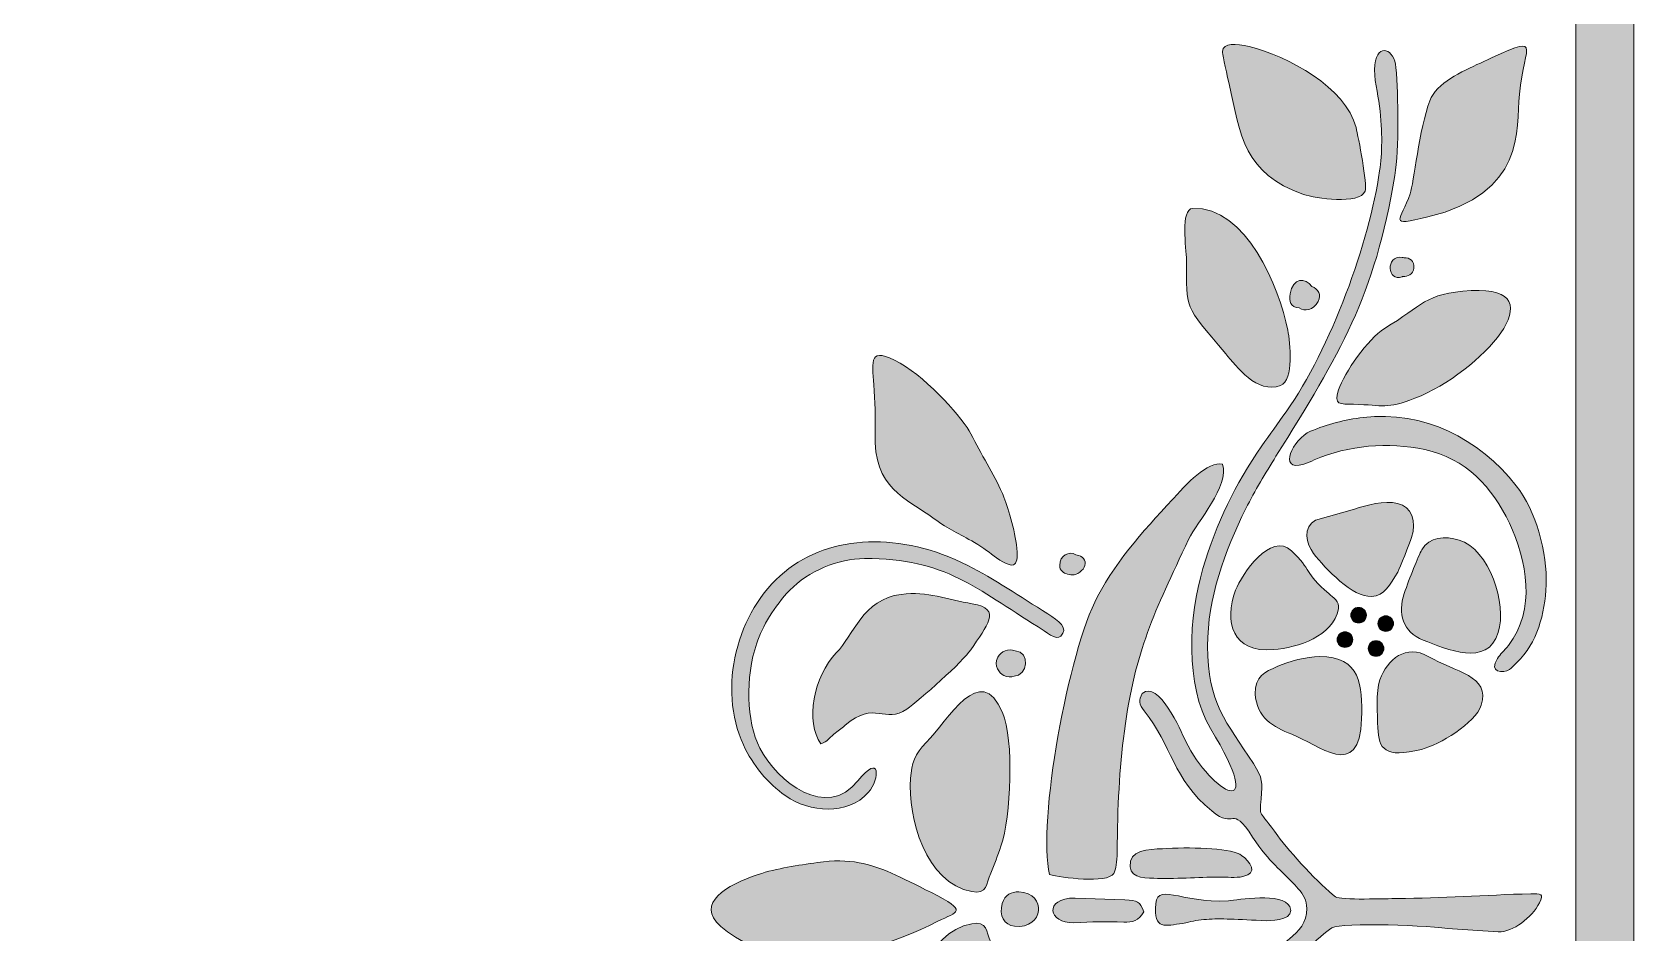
# Model space of a CAD drawing. Header units: inches. Extents: x -203 to 795, y -81 to 920.
# Drawn here: x 299 to 795.4, y 167.9 to 447.1 of the extents above; entities that cross this region are included whole.
import ezdxf

# ---------------------------------------------------------------- set-up
doc = ezdxf.new("R2010")
doc.units = ezdxf.units.IN
doc.header["$MEASUREMENT"] = 0
doc.layers.add('图层 1', color=7, linetype='Continuous')

# ---------------------------------------------------------------- blocks, each defined once
blk = doc.blocks.new('block 2')
at = {"layer": '图层 1', "true_color": 0xffffff}
h = blk.add_hatch(color=7, dxfattribs=at)
h.dxf.hatch_style = 2
edge = h.paths.add_edge_path()
edge.add_spline(control_points=[(786.4, 920.25), (786.4, 920.25), (-197.3, 920.25), (-197.3, 920.25), (-197.3, 920.25), (-197.3, 902.28), (-197.3, 902.28), (-197.3, 902.28), (-8.06, 902.28), (-8.06, 902.28), (-6.8, 901.25), (-5.44, 900.08), (-4.16, 898.94), (3.57, 892.07), (8.43, 882.86), (13.67, 874.02), (17.78, 867.1), (21.41, 860.17), (24.28, 852.67), (26.4, 847.15), (28.11, 841.32), (29.29, 834.96), (29.7, 832.77), (30.79, 827.58), (32.13, 823.69), (34.41, 817.07), (37.41, 819.41), (39.44, 823.07), (48.88, 840.07), (35.32, 874.03), (27.98, 891.66), (27.98, 891.66), (27.61, 892.57), (27.61, 892.57), (27, 894.11), (25.16, 898.85), (24.02, 902.28), (24.02, 902.28), (83.79, 902.28), (83.79, 902.28), (82.64, 898.85), (80.81, 894.11), (80.19, 892.57), (80.19, 892.57), (79.83, 891.66), (79.83, 891.66), (72.48, 874.03), (58.93, 840.07), (68.36, 823.07), (70.4, 819.41), (73.39, 817.07), (75.67, 823.69), (77.01, 827.58), (78.1, 832.77), (78.5, 834.96), (79.69, 841.31), (81.4, 847.15), (83.52, 852.67), (86.4, 860.17), (90.03, 867.1), (94.13, 874.02), (99.37, 882.86), (104.23, 892.07), (111.96, 898.94), (113.24, 900.08), (114.6, 901.25), (115.86, 902.28), (115.86, 902.28), (647.17, 902.28), (647.17, 902.28), (648.53, 902.02), (649.74, 901.5), (650.54, 900.5), (653.68, 896.55), (656.1, 889.69), (657.85, 884.98), (658.12, 884.26), (658.37, 883.53), (658.61, 882.8), (669.41, 849.24), (651.18, 835.38), (659.81, 832.57), (663.41, 831.39), (670.94, 830.42), (673.45, 833.65), (676.67, 837.79), (678.79, 841.93), (680.72, 846.29), (686.83, 860.08), (687.55, 876.25), (683.25, 891.11), (681.27, 897.98), (682.01, 901.03), (684.62, 902.28), (684.62, 902.28), (777.41, 902.28), (777.41, 902.28), (777.41, 902.28), (777.41, 805.55), (777.41, 805.55), (775.62, 805.2), (773.06, 805.49), (769.42, 806.53), (754.56, 810.83), (738.39, 810.11), (724.61, 804), (720.25, 802.06), (716.1, 799.94), (711.96, 796.73), (708.73, 794.23), (709.69, 786.69), (710.88, 783.08), (713.69, 774.46), (727.55, 792.68), (761.11, 781.88), (761.84, 781.65), (762.58, 781.4), (763.28, 781.13), (767.49, 779.57), (773.39, 777.48), (777.42, 774.82), (777.42, 774.82), (777.42, -78.76), (777.42, -78.76), (777.42, -78.76), (795.39, -78.76), (795.39, -78.76), (795.39, -78.76), (795.39, 911.27), (795.39, 911.27), (795.39, 911.27), (795.39, 920.25), (795.39, 920.25), (795.39, 920.25), (786.4, 920.25), (786.4, 920.25)], knot_values=[0, 0, 0, 0, 1, 1, 1, 2, 2, 2, 3, 3, 3, 4, 4, 4, 5, 5, 5, 6, 6, 6, 7, 7, 7, 8, 8, 8, 9, 9, 9, 10, 10, 10, 11, 11, 11, 12, 12, 12, 13, 13, 13, 14, 14, 14, 15, 15, 15, 16, 16, 16, 17, 17, 17, 18, 18, 18, 19, 19, 19, 20, 20, 20, 21, 21, 21, 22, 22, 22, 23, 23, 23, 24, 24, 24, 25, 25, 25, 26, 26, 26, 27, 27, 27, 28, 28, 28, 29, 29, 29, 30, 30, 30, 31, 31, 31, 32, 32, 32, 33, 33, 33, 34, 34, 34, 35, 35, 35, 36, 36, 36, 37, 37, 37, 38, 38, 38, 39, 39, 39, 40, 40, 40, 41, 41, 41, 42, 42, 42, 43, 43, 43, 44, 44, 44, 45, 45, 45, 45], degree=3, periodic=1)
h = blk.add_hatch(color=7, dxfattribs=at)
h.dxf.hatch_style = 2
edge = h.paths.add_edge_path()
edge.add_spline(control_points=[(747.8, 437.52), (742.04, 434.88), (734.21, 431.35), (732.1, 425.81), (728.88, 417.24), (727.17, 400.19), (726.06, 397.01), (723.14, 388.65), (718.67, 386.68), (731.56, 389.83), (761.8, 397.23), (758.94, 416.66), (759.91, 427.83), (761.32, 443.95), (768.14, 446.81), (747.8, 437.52)], knot_values=[0, 0, 0, 0, 1, 1, 1, 2, 2, 2, 3, 3, 3, 4, 4, 4, 5, 5, 5, 5], degree=3, periodic=1)
h = blk.add_hatch(color=7, dxfattribs=at)
h.dxf.hatch_style = 2
edge = h.paths.add_edge_path()
edge.add_spline(control_points=[(702.9, 0.76), (698.01, 10.41), (692.49, 20.13), (686.89, 29.75), (677.21, 46.39), (663.02, 68.88), (663.02, 88.22), (663.02, 105.95), (671.2, 120.11), (676.12, 128.25), (679.6, 134.03), (679.8, 133.21), (679.69, 139.61), (679.55, 145.88), (679.66, 147.08), (685.74, 154.12), (689.13, 158.04), (698.13, 167.34), (701.82, 169.55), (704.82, 171.37), (732.71, 170.21), (739.15, 169.19), (739.15, 169.19), (753.31, 168.25), (753.31, 168.25), (758.06, 168.25), (763.65, 172.66), (766.13, 177.29), (767.62, 180.07), (766.5, 180.17), (763.41, 180.09), (748.95, 179.71), (736.02, 178.7), (722.02, 178.62), (718.93, 178.61), (704.32, 178.05), (702.9, 179.14), (698.18, 182.76), (688.69, 192.95), (685.07, 198.03), (678.93, 206.65), (679.46, 203.63), (679.85, 209.48), (680.19, 214.81), (680.49, 215.78), (677.46, 220.43), (669.05, 233.37), (663.29, 239.18), (663.29, 256.85), (663.29, 271.7), (668.55, 286.17), (675.17, 299.47), (677.96, 305.06), (681.19, 310.41), (684.48, 315.68), (704.43, 347.67), (714.95, 364.85), (721.3, 402.65), (722.7, 411.01), (722.36, 427.08), (721.64, 436.16), (721.21, 441.63), (715.97, 444.23), (715.12, 436.99), (714.64, 432.83), (716.1, 428.02), (716.58, 424.17), (717.52, 415.91), (717.37, 409.51), (716.6, 404.07), (713.54, 382.45), (701.48, 348.94), (687.58, 329.41), (685.02, 325.82), (682.54, 322.39), (680.1, 318.88), (671.64, 306.75), (666.12, 295.13), (661.85, 280.84), (657.44, 266.07), (656.22, 245.06), (664.15, 231.31), (682.33, 201.72), (664.62, 210.83), (656.45, 227.44), (654.99, 230.57), (648.1, 246.54), (643.06, 242.14), (641.82, 240.04), (641.98, 238.79), (643.63, 236.78), (652.52, 225.86), (652.18, 215.88), (664.58, 205.75), (672.04, 199.65), (670.23, 208.28), (677.23, 197.67), (682.83, 189.2), (685.5, 188.23), (691.37, 181.66), (692.95, 179.89), (694.03, 177.95), (694.03, 175.58), (694.03, 171.12), (691.57, 168.5), (688.67, 166.17), (685.87, 163.92), (681.64, 158.75), (678.59, 154.87), (672.42, 147), (676.27, 151.49), (668.45, 148.77), (661.08, 146.2), (661.45, 143.67), (657.47, 137.6), (652.58, 130.13), (650.78, 125.57), (646.74, 118.49), (644.93, 115.3), (640.92, 112.69), (642.89, 108.78), (649.91, 107.45), (655.88, 123.12), (659.94, 129.04), (661.49, 131.28), (663.51, 134.61), (665.86, 136.5), (669.79, 139.66), (671.98, 137.95), (671, 133.16), (670.21, 129.31), (667.64, 125.72), (665.85, 122.58), (661.91, 115.67), (658.51, 106.47), (657.56, 97.65), (656.33, 86.08), (659.92, 70.91), (664.12, 59.91), (667.16, 52), (671.18, 44.04), (675.81, 36.49), (683.95, 23.21), (692.38, 11.51), (698.9, -1.21), (711.53, -25.85), (715.34, -46.57), (715.34, -73.21), (715.34, -76.16), (715.21, -80.88), (718.8, -76.9), (722.13, -73.21), (720.63, -57.25), (720.26, -53.19), (718.59, -35.07), (711.58, -16.36), (702.9, 0.76)], knot_values=[0, 0, 0, 0, 1, 1, 1, 2, 2, 2, 3, 3, 3, 4, 4, 4, 5, 5, 5, 6, 6, 6, 7, 7, 7, 8, 8, 8, 9, 9, 9, 10, 10, 10, 11, 11, 11, 12, 12, 12, 13, 13, 13, 14, 14, 14, 15, 15, 15, 16, 16, 16, 17, 17, 17, 18, 18, 18, 19, 19, 19, 20, 20, 20, 21, 21, 21, 22, 22, 22, 23, 23, 23, 24, 24, 24, 25, 25, 25, 26, 26, 26, 27, 27, 27, 28, 28, 28, 29, 29, 29, 30, 30, 30, 31, 31, 31, 32, 32, 32, 33, 33, 33, 34, 34, 34, 35, 35, 35, 36, 36, 36, 37, 37, 37, 38, 38, 38, 39, 39, 39, 40, 40, 40, 41, 41, 41, 42, 42, 42, 43, 43, 43, 44, 44, 44, 45, 45, 45, 46, 46, 46, 47, 47, 47, 48, 48, 48, 49, 49, 49, 50, 50, 50, 51, 51, 51, 52, 52, 52, 52], degree=3, periodic=1)
h = blk.add_hatch(color=7, dxfattribs=at)
h.dxf.hatch_style = 2
edge = h.paths.add_edge_path()
edge.add_spline(control_points=[(712.09, 397.8), (712.87, 399.69), (710.02, 414.62), (709.28, 417.52), (706.04, 430), (688.21, 439.7), (676.14, 442.65), (672.11, 443.63), (668.17, 443.8), (667.88, 441.09), (667.84, 440.73), (668.77, 436.34), (669.92, 431.12), (673.5, 414.86), (674.46, 403.35), (692.99, 396.83), (696.65, 395.54), (710.37, 393.59), (712.09, 397.8)], knot_values=[0, 0, 0, 0, 1, 1, 1, 2, 2, 2, 3, 3, 3, 4, 4, 4, 5, 5, 5, 6, 6, 6, 6], degree=3, periodic=1)
h = blk.add_hatch(color=7, dxfattribs=at)
h.dxf.hatch_style = 2
edge = h.paths.add_edge_path()
edge.add_spline(control_points=[(685.89, 337.61), (690.11, 339.27), (688.88, 350.92), (688.13, 354.76), (685.58, 367.85), (675.15, 393.21), (658.72, 392.46), (654.72, 392.27), (656.7, 380.12), (656.74, 376.43), (656.91, 360.71), (655.59, 363.23), (668.96, 347.37), (672.11, 343.64), (678.67, 334.77), (685.89, 337.61)], knot_values=[0, 0, 0, 0, 1, 1, 1, 2, 2, 2, 3, 3, 3, 4, 4, 4, 5, 5, 5, 5], degree=3, periodic=1)
h = blk.add_hatch(color=7, dxfattribs=at)
h.dxf.hatch_style = 2
edge = h.paths.add_edge_path()
edge.add_spline(control_points=[(723.62, 371.29), (723.69, 371.31), (723.73, 371.36), (723.8, 371.39), (725.29, 371.21), (726.97, 372.15), (727.2, 373.94), (727.5, 376.3), (725.84, 377.25), (724.24, 377.11), (724.01, 377.17), (723.81, 377.26), (723.54, 377.3), (718.37, 377.96), (718.8, 369.54), (723.62, 371.29)], knot_values=[0, 0, 0, 0, 1, 1, 1, 2, 2, 2, 3, 3, 3, 4, 4, 4, 5, 5, 5, 5], degree=3, periodic=1)
h = blk.add_hatch(color=7, dxfattribs=at)
h.dxf.hatch_style = 2
edge = h.paths.add_edge_path()
edge.add_spline(control_points=[(691.65, 361.62), (693.39, 360.55), (696.02, 360.78), (697.57, 363.63), (698.71, 365.72), (697.45, 367.55), (695.63, 368.24), (693.44, 371.01), (689.78, 371.21), (688.85, 365.97), (688.44, 363.67), (688.98, 361.78), (691.65, 361.62)], knot_values=[0, 0, 0, 0, 1, 1, 1, 2, 2, 2, 3, 3, 3, 4, 4, 4, 4], degree=3, periodic=1)
h = blk.add_hatch(color=7, dxfattribs=at)
h.dxf.hatch_style = 2
edge = h.paths.add_edge_path()
edge.add_spline(control_points=[(703.84, 336.25), (702.24, 331.52), (704.27, 331.86), (708.49, 331.77), (718.07, 331.55), (718.46, 330.15), (727.51, 333.64), (747.85, 341.54), (772.3, 368.62), (744.98, 366.99), (730.32, 366.13), (730.09, 362.42), (718.07, 355.26), (713, 352), (705.64, 341.58), (703.84, 336.25)], knot_values=[0, 0, 0, 0, 1, 1, 1, 2, 2, 2, 3, 3, 3, 4, 4, 4, 5, 5, 5, 5], degree=3, periodic=1)
h = blk.add_hatch(color=7, dxfattribs=at)
h.dxf.hatch_style = 2
edge = h.paths.add_edge_path()
edge.add_spline(control_points=[(578.57, 296.31), (583.01, 293.01), (586.27, 291.66), (591.08, 288.94), (593.85, 287.37), (595.85, 285.6), (597.86, 284.22), (603.79, 280.13), (604.9, 281.66), (604.03, 288.32), (603.28, 294.03), (600.86, 301.47), (599.69, 304.16), (596.97, 310.39), (593.09, 316.29), (589.94, 322.61), (587.79, 326.91), (576.96, 339.46), (568.01, 344.49), (558.02, 350.12), (559.46, 345.2), (559.86, 337.75), (560.13, 332.98), (560.45, 327.18), (560.28, 322.86), (559.61, 305.62), (569.87, 302.77), (578.57, 296.31)], knot_values=[0, 0, 0, 0, 1, 1, 1, 2, 2, 2, 3, 3, 3, 4, 4, 4, 5, 5, 5, 6, 6, 6, 7, 7, 7, 8, 8, 8, 9, 9, 9, 9], degree=3, periodic=1)
h = blk.add_hatch(color=7, dxfattribs=at)
h.dxf.hatch_style = 2
edge = h.paths.add_edge_path()
edge.add_spline(control_points=[(711.52, 327.69), (705.83, 327.03), (700.19, 325.54), (695.18, 323.41), (689.7, 321.08), (684.84, 310.67), (693.07, 313.25), (694.17, 313.6), (695.27, 314.05), (696.35, 314.52), (707.02, 319.14), (719.17, 320.13), (730.55, 317.75), (743.21, 315.1), (751.62, 305.91), (756.79, 294.98), (762.31, 283.29), (765.08, 268.08), (756.48, 257.06), (755.17, 255.38), (753.92, 254.26), (753.09, 253), (750.19, 248.64), (754.88, 248.23), (756.87, 249.62), (757.54, 250.1), (758.2, 250.83), (759.12, 251.74), (765.38, 257.84), (767.84, 266.76), (768.18, 275.82), (768.55, 285.5), (765.06, 298.82), (758.93, 306.55), (747.3, 321.24), (730.25, 329.86), (711.52, 327.69)], knot_values=[0, 0, 0, 0, 1, 1, 1, 2, 2, 2, 3, 3, 3, 4, 4, 4, 5, 5, 5, 6, 6, 6, 7, 7, 7, 8, 8, 8, 9, 9, 9, 10, 10, 10, 11, 11, 11, 12, 12, 12, 12], degree=3, periodic=1)
h = blk.add_hatch(color=7, dxfattribs=at)
h.dxf.hatch_style = 2
edge = h.paths.add_edge_path()
edge.add_spline(control_points=[(667.92, 313.2), (663.61, 314.54), (655.57, 305.91), (654.19, 304.11), (644.72, 294.13), (635.5, 284.06), (629.17, 272.19), (620.19, 255.31), (610.44, 202.23), (614.33, 186.04), (617.85, 185.15), (632.16, 183.12), (634.22, 186.4), (634.98, 187.61), (635.21, 190.04), (635.24, 192.89), (635.41, 207.47), (635.92, 218.43), (637.51, 230.49), (640.86, 255.74), (646.72, 267.08), (657.38, 289.88), (660.13, 295.46), (670.06, 306.46), (667.92, 313.2)], knot_values=[0, 0, 0, 0, 1, 1, 1, 2, 2, 2, 3, 3, 3, 4, 4, 4, 5, 5, 5, 6, 6, 6, 7, 7, 7, 8, 8, 8, 8], degree=3, periodic=1)
h = blk.add_hatch(color=7, dxfattribs=at)
h.dxf.hatch_style = 2
edge = h.paths.add_edge_path()
edge.add_spline(control_points=[(722.17, 301.05), (717.92, 301.97), (712.58, 300.55), (708.78, 299.31), (708.78, 299.31), (696.69, 295.88), (696.69, 295.88), (692.76, 293.83), (693.82, 288.5), (696.13, 285.53), (699.75, 280.87), (708.32, 271.86), (714.07, 272.23), (718.14, 272.48), (719.8, 275.75), (722.2, 279.79), (722.96, 281.07), (725.82, 288.64), (726.48, 290.54), (728.14, 295.46), (726.45, 300.14), (722.17, 301.05)], knot_values=[0, 0, 0, 0, 1, 1, 1, 2, 2, 2, 3, 3, 3, 4, 4, 4, 5, 5, 5, 6, 6, 6, 7, 7, 7, 7], degree=3, periodic=1)
h = blk.add_hatch(color=7, dxfattribs=at)
h.dxf.hatch_style = 2
edge = h.paths.add_edge_path()
edge.add_spline(control_points=[(617.8, 259.92), (620.26, 262.31), (617.21, 264.78), (613.8, 266.85), (604.96, 272.19), (597.26, 277.67), (589.03, 281.82), (568.2, 292.32), (546.58, 291.53), (532.21, 279.8), (517.38, 267.69), (511.32, 243.77), (519.46, 226.23), (522.37, 219.93), (526.89, 214.37), (532.57, 210.4), (539.8, 205.34), (551.8, 204.18), (558.14, 211.51), (561.84, 215.76), (561.97, 223.94), (554.95, 215.1), (545.27, 202.89), (529.95, 214.67), (524.58, 225.23), (520.24, 233.77), (520.05, 246.89), (523.58, 257.75), (525.24, 262.84), (529.17, 269.35), (533.83, 274.15), (539.53, 280.01), (548.86, 283.98), (556.99, 283.98), (582.34, 283.98), (591.54, 274.66), (610.79, 262.78), (613.11, 261.35), (616.37, 258.45), (617.8, 259.92)], knot_values=[0, 0, 0, 0, 1, 1, 1, 2, 2, 2, 3, 3, 3, 4, 4, 4, 5, 5, 5, 6, 6, 6, 7, 7, 7, 8, 8, 8, 9, 9, 9, 10, 10, 10, 11, 11, 11, 12, 12, 12, 13, 13, 13, 13], degree=3, periodic=1)
h = blk.add_hatch(color=7, dxfattribs=at)
h.dxf.hatch_style = 2
edge = h.paths.add_edge_path()
edge.add_spline(control_points=[(689.25, 286.39), (682.88, 292.39), (673.9, 279.18), (671.98, 274.18), (668.22, 264.33), (671.08, 254.66), (683.67, 255.76), (691.38, 256.44), (702.06, 259.77), (703.82, 268.39), (704.29, 270.67), (702.1, 271.99), (700.82, 273.09), (693.06, 279.73), (695.68, 280.35), (689.25, 286.39)], knot_values=[0, 0, 0, 0, 1, 1, 1, 2, 2, 2, 3, 3, 3, 4, 4, 4, 5, 5, 5, 5], degree=3, periodic=1)
h = blk.add_hatch(color=7, dxfattribs=at)
h.dxf.hatch_style = 2
edge = h.paths.add_edge_path()
edge.add_spline(control_points=[(753.35, 261.04), (756.11, 269.99), (750.58, 286.75), (741.22, 289.71), (736.99, 291.05), (731.83, 290.73), (729.68, 286.7), (728.56, 284.59), (725.81, 277.91), (724.22, 273.16), (722.17, 266.95), (723.69, 261.23), (730.12, 258.71), (737.35, 255.86), (750.02, 250.21), (753.35, 261.04)], knot_values=[0, 0, 0, 0, 1, 1, 1, 2, 2, 2, 3, 3, 3, 4, 4, 4, 5, 5, 5, 5], degree=3, periodic=1)
h = blk.add_hatch(color=7, dxfattribs=at)
h.dxf.hatch_style = 2
edge = h.paths.add_edge_path()
edge.add_spline(control_points=[(622.41, 285.17), (620.48, 286.32), (617.44, 285.09), (617.46, 281.82), (617.46, 280.37), (618.58, 279.45), (619.89, 279.15), (621.09, 278.62), (622.74, 278.81), (624.23, 280.22), (625.58, 281.51), (625.77, 283.44), (624.39, 284.38), (623.78, 284.81), (623.1, 285.06), (622.41, 285.17)], knot_values=[0, 0, 0, 0, 1, 1, 1, 2, 2, 2, 3, 3, 3, 4, 4, 4, 5, 5, 5, 5], degree=3, periodic=1)
h = blk.add_hatch(color=7, dxfattribs=at)
h.dxf.hatch_style = 2
edge = h.paths.add_edge_path()
edge.add_spline(control_points=[(589.9, 255.66), (594.83, 263.18), (599.88, 268.36), (590.38, 269.96), (582.64, 271.27), (576.52, 273.94), (568.35, 272.88), (556.42, 271.32), (553.52, 260.15), (548.25, 254.74), (541.2, 247.54), (538.55, 233.24), (543.49, 226.57), (545.63, 227.38), (545.85, 228.25), (547.47, 229.54), (548.68, 230.51), (549.8, 231.28), (550.88, 232.22), (560.35, 240.31), (563.25, 232.51), (570.12, 237.31), (574.05, 240.06), (587.69, 252.29), (589.9, 255.66)], knot_values=[0, 0, 0, 0, 1, 1, 1, 2, 2, 2, 3, 3, 3, 4, 4, 4, 5, 5, 5, 6, 6, 6, 7, 7, 7, 8, 8, 8, 8], degree=3, periodic=1)
h = blk.add_hatch(color=7, dxfattribs=at)
h.dxf.hatch_style = 2
edge = h.paths.add_edge_path()
edge.add_spline(control_points=[(712.49, 266.41), (712.49, 267.75), (711.4, 268.84), (710.07, 268.84), (708.73, 268.84), (707.64, 267.75), (707.64, 266.41), (707.64, 265.08), (708.73, 264), (710.07, 264), (711.4, 264), (712.49, 265.08), (712.49, 266.41)], knot_values=[0, 0, 0, 0, 1, 1, 1, 2, 2, 2, 3, 3, 3, 4, 4, 4, 4], degree=3, periodic=1)
h = blk.add_hatch(color=7, dxfattribs=at)
h.dxf.hatch_style = 2
edge = h.paths.add_edge_path()
edge.add_spline(control_points=[(720.91, 263.82), (720.91, 265.16), (719.83, 266.24), (718.49, 266.24), (717.15, 266.24), (716.07, 265.16), (716.07, 263.82), (716.07, 262.48), (717.15, 261.39), (718.49, 261.39), (719.83, 261.39), (720.91, 262.48), (720.91, 263.82)], knot_values=[0, 0, 0, 0, 1, 1, 1, 2, 2, 2, 3, 3, 3, 4, 4, 4, 4], degree=3, periodic=1)
h = blk.add_hatch(color=7, dxfattribs=at)
h.dxf.hatch_style = 2
edge = h.paths.add_edge_path()
edge.add_spline(control_points=[(708.28, 258.84), (708.28, 260.18), (707.18, 261.26), (705.85, 261.26), (704.51, 261.26), (703.42, 260.18), (703.42, 258.84), (703.42, 257.5), (704.51, 256.41), (705.85, 256.41), (707.18, 256.41), (708.28, 257.5), (708.28, 258.84)], knot_values=[0, 0, 0, 0, 1, 1, 1, 2, 2, 2, 3, 3, 3, 4, 4, 4, 4], degree=3, periodic=1)
h = blk.add_hatch(color=7, dxfattribs=at)
h.dxf.hatch_style = 2
edge = h.paths.add_edge_path()
edge.add_spline(control_points=[(713.05, 256.1), (713.05, 254.75), (714.13, 253.67), (715.47, 253.67), (716.81, 253.67), (717.89, 254.76), (717.89, 256.1), (717.89, 257.43), (716.81, 258.52), (715.47, 258.52), (714.13, 258.52), (713.05, 257.43), (713.05, 256.1)], knot_values=[0, 0, 0, 0, 1, 1, 1, 2, 2, 2, 3, 3, 3, 4, 4, 4, 4], degree=3, periodic=1)
h = blk.add_hatch(color=7, dxfattribs=at)
h.dxf.hatch_style = 2
edge = h.paths.add_edge_path()
edge.add_spline(control_points=[(603.34, 247.5), (607.39, 247.59), (608.55, 255.03), (603.64, 255.33), (601.69, 256.27), (599.13, 255.21), (598.25, 253.38), (596.97, 250.73), (598.66, 248.47), (600.17, 247.72), (601.24, 247.2), (602.36, 247.17), (603.34, 247.5)], knot_values=[0, 0, 0, 0, 1, 1, 1, 2, 2, 2, 3, 3, 3, 4, 4, 4, 4], degree=3, periodic=1)
h = blk.add_hatch(color=7, dxfattribs=at)
h.dxf.hatch_style = 2
edge = h.paths.add_edge_path()
edge.add_spline(control_points=[(685.04, 250.59), (680.96, 248.73), (677.89, 247.53), (678.07, 242.07), (678.32, 234.8), (683.71, 231.65), (689.35, 229.53), (697.57, 226.46), (710.41, 214.59), (711.02, 234.34), (711.34, 244.66), (710.65, 253.6), (698.01, 253.6), (693.92, 253.6), (688.33, 252.08), (685.04, 250.59)], knot_values=[0, 0, 0, 0, 1, 1, 1, 2, 2, 2, 3, 3, 3, 4, 4, 4, 5, 5, 5, 5], degree=3, periodic=1)
h = blk.add_hatch(color=7, dxfattribs=at)
h.dxf.hatch_style = 2
edge = h.paths.add_edge_path()
edge.add_spline(control_points=[(729.58, 224.85), (735.09, 226.21), (746.19, 232.89), (748.08, 238.53), (751.14, 247.69), (739.81, 248.8), (731.68, 253.61), (724.96, 257.59), (718.82, 252.76), (716.68, 246.41), (715.41, 242.65), (715.87, 235.64), (716.05, 231.56), (716.33, 224.94), (718.1, 222.01), (729.58, 224.85)], knot_values=[0, 0, 0, 0, 1, 1, 1, 2, 2, 2, 3, 3, 3, 4, 4, 4, 5, 5, 5, 5], degree=3, periodic=1)
h = blk.add_hatch(color=7, dxfattribs=at)
h.dxf.hatch_style = 2
edge = h.paths.add_edge_path()
edge.add_spline(control_points=[(590.27, 180.77), (594.99, 179.94), (594.68, 183.03), (596.08, 186.46), (597.2, 189.2), (598.29, 191.97), (599.27, 194.86), (602.31, 203.86), (603.38, 227.88), (599.78, 236.25), (592.79, 252.49), (583.01, 233.86), (576.04, 226.95), (572.6, 223.52), (571.57, 220.34), (571.23, 215.87), (570.33, 203.76), (575.89, 183.3), (590.27, 180.77)], knot_values=[0, 0, 0, 0, 1, 1, 1, 2, 2, 2, 3, 3, 3, 4, 4, 4, 5, 5, 5, 6, 6, 6, 6], degree=3, periodic=1)
h = blk.add_hatch(color=7, dxfattribs=at)
h.dxf.hatch_style = 2
edge = h.paths.add_edge_path()
edge.add_spline(control_points=[(673.84, 192), (671.16, 194.07), (659.57, 194.64), (650.68, 194.1), (647.47, 193.89), (640.21, 194.26), (639.43, 190.17), (638.42, 184.97), (643.07, 185.04), (646.62, 184.88), (652.74, 184.61), (660.69, 185.27), (666.49, 185.28), (669.62, 185.28), (671.83, 184.92), (674.25, 185.44), (679.16, 186.48), (676.45, 190), (673.84, 192)], knot_values=[0, 0, 0, 0, 1, 1, 1, 2, 2, 2, 3, 3, 3, 4, 4, 4, 5, 5, 5, 6, 6, 6, 6], degree=3, periodic=1)
h = blk.add_hatch(color=7, dxfattribs=at)
h.dxf.hatch_style = 2
edge = h.paths.add_edge_path()
edge.add_spline(control_points=[(579.72, 171.57), (585.85, 174.61), (589.41, 174.51), (577.69, 180.46), (567.98, 185.38), (561.84, 188.53), (555.33, 189.73), (551.44, 190.45), (547.42, 190.48), (542.44, 189.77), (536.24, 188.9), (529.95, 188.02), (524, 186.06), (514.33, 182.88), (504.36, 177.1), (512.43, 169.99), (517.72, 165.31), (526.7, 161.58), (531.05, 160.75), (547.3, 157.7), (566.14, 164.84), (579.72, 171.57)], knot_values=[0, 0, 0, 0, 1, 1, 1, 2, 2, 2, 3, 3, 3, 4, 4, 4, 5, 5, 5, 6, 6, 6, 7, 7, 7, 7], degree=3, periodic=1)
h = blk.add_hatch(color=7, dxfattribs=at)
h.dxf.hatch_style = 2
edge = h.paths.add_edge_path()
edge.add_spline(control_points=[(688.72, 176.17), (686.64, 180.59), (672.45, 178.14), (669.8, 177.95), (654.52, 176.88), (647.11, 184.44), (647.11, 175.58), (647.11, 168.35), (650.94, 170.5), (656.56, 171.04), (658.62, 171.65), (660.71, 172), (662.96, 172.16), (665.21, 172.33), (667.62, 172.32), (670.32, 172.24), (673.52, 172.14), (677.15, 171.92), (681.41, 171.75), (684.48, 171.75), (690.57, 172.29), (688.72, 176.17)], knot_values=[0, 0, 0, 0, 1, 1, 1, 2, 2, 2, 3, 3, 3, 4, 4, 4, 5, 5, 5, 6, 6, 6, 7, 7, 7, 7], degree=3, periodic=1)
h = blk.add_hatch(color=7, dxfattribs=at)
h.dxf.hatch_style = 2
edge = h.paths.add_edge_path()
edge.add_spline(control_points=[(604.79, 180.67), (602.58, 180.77), (600.44, 179.77), (599.66, 177.07), (598.58, 173.35), (600.29, 170.36), (603.48, 170.03), (612.59, 169.11), (613.75, 180.28), (604.79, 180.67)], knot_values=[0, 0, 0, 0, 1, 1, 1, 2, 2, 2, 3, 3, 3, 3], degree=3, periodic=1)
h = blk.add_hatch(color=7, dxfattribs=at)
h.dxf.hatch_style = 2
edge = h.paths.add_edge_path()
edge.add_spline(control_points=[(643.53, 174.47), (642.3, 177.75), (641.53, 178.02), (637.67, 178.2), (637.67, 178.2), (622.24, 178.77), (622.24, 178.77), (612.22, 178.77), (614.09, 170.83), (621.76, 171.13), (627.65, 171.38), (631.42, 171.53), (637.35, 171.33), (639.91, 171.23), (642.02, 171.71), (643.53, 174.47)], knot_values=[0, 0, 0, 0, 1, 1, 1, 2, 2, 2, 3, 3, 3, 4, 4, 4, 5, 5, 5, 5], degree=3, periodic=1)
h = blk.add_hatch(color=7, dxfattribs=at)
h.dxf.hatch_style = 2
edge = h.paths.add_edge_path()
edge.add_spline(control_points=[(599.78, 115.32), (603.38, 123.69), (602.31, 147.71), (599.27, 156.71), (598.29, 159.61), (597.2, 162.38), (596.08, 165.13), (594.68, 168.54), (594.99, 171.63), (590.27, 170.81), (575.89, 168.28), (570.33, 147.82), (571.23, 135.71), (571.57, 131.23), (572.6, 128.06), (576.04, 124.63), (583.01, 117.72), (592.79, 99.09), (599.78, 115.32)], knot_values=[0, 0, 0, 0, 1, 1, 1, 2, 2, 2, 3, 3, 3, 4, 4, 4, 5, 5, 5, 6, 6, 6, 6], degree=3, periodic=1)
at = {"layer": '图层 1', "lineweight": 0}
for points, knots in [([(786.4, 920.25), (786.4, 920.25), (-197.3, 920.25), (-197.3, 920.25), (-197.3, 920.25), (-197.3, 902.28), (-197.3, 902.28), (-197.3, 902.28), (-8.06, 902.28), (-8.06, 902.28), (-6.8, 901.25), (-5.44, 900.08), (-4.16, 898.94), (3.57, 892.07), (8.43, 882.86), (13.67, 874.02), (17.78, 867.1), (21.41, 860.17), (24.28, 852.67), (26.4, 847.15), (28.11, 841.32), (29.29, 834.96), (29.7, 832.77), (30.79, 827.58), (32.13, 823.69), (34.41, 817.07), (37.41, 819.41), (39.44, 823.07), (48.88, 840.07), (35.32, 874.03), (27.98, 891.66), (27.98, 891.66), (27.61, 892.57), (27.61, 892.57), (27, 894.11), (25.16, 898.85), (24.02, 902.28), (24.02, 902.28), (83.79, 902.28), (83.79, 902.28), (82.64, 898.85), (80.81, 894.11), (80.19, 892.57), (80.19, 892.57), (79.83, 891.66), (79.83, 891.66), (72.48, 874.03), (58.93, 840.07), (68.36, 823.07), (70.4, 819.41), (73.39, 817.07), (75.67, 823.69), (77.01, 827.58), (78.1, 832.77), (78.5, 834.96), (79.69, 841.31), (81.4, 847.15), (83.52, 852.67), (86.4, 860.17), (90.03, 867.1), (94.13, 874.02), (99.37, 882.86), (104.23, 892.07), (111.96, 898.94), (113.24, 900.08), (114.6, 901.25), (115.86, 902.28), (115.86, 902.28), (647.17, 902.28), (647.17, 902.28), (648.53, 902.02), (649.74, 901.5), (650.54, 900.5), (653.68, 896.55), (656.1, 889.69), (657.85, 884.98), (658.12, 884.26), (658.37, 883.53), (658.61, 882.8), (669.41, 849.24), (651.18, 835.38), (659.81, 832.57), (663.41, 831.39), (670.94, 830.42), (673.45, 833.65), (676.67, 837.79), (678.79, 841.93), (680.72, 846.29), (686.83, 860.08), (687.55, 876.25), (683.25, 891.11), (681.27, 897.98), (682.01, 901.03), (684.62, 902.28), (684.62, 902.28), (777.41, 902.28), (777.41, 902.28), (777.41, 902.28), (777.41, 805.55), (777.41, 805.55), (775.62, 805.2), (773.06, 805.49), (769.42, 806.53), (754.56, 810.83), (738.39, 810.11), (724.61, 804), (720.25, 802.06), (716.1, 799.94), (711.96, 796.73), (708.73, 794.23), (709.69, 786.69), (710.88, 783.08), (713.69, 774.46), (727.55, 792.68), (761.11, 781.88), (761.84, 781.65), (762.58, 781.4), (763.28, 781.13), (767.49, 779.57), (773.39, 777.48), (777.42, 774.82), (777.42, 774.82), (777.42, -78.76), (777.42, -78.76), (777.42, -78.76), (795.39, -78.76), (795.39, -78.76), (795.39, -78.76), (795.39, 911.27), (795.39, 911.27), (795.39, 911.27), (795.39, 920.25), (795.39, 920.25), (795.39, 920.25), (786.4, 920.25), (786.4, 920.25)], [0, 0, 0, 0, 1, 1, 1, 2, 2, 2, 3, 3, 3, 4, 4, 4, 5, 5, 5, 6, 6, 6, 7, 7, 7, 8, 8, 8, 9, 9, 9, 10, 10, 10, 11, 11, 11, 12, 12, 12, 13, 13, 13, 14, 14, 14, 15, 15, 15, 16, 16, 16, 17, 17, 17, 18, 18, 18, 19, 19, 19, 20, 20, 20, 21, 21, 21, 22, 22, 22, 23, 23, 23, 24, 24, 24, 25, 25, 25, 26, 26, 26, 27, 27, 27, 28, 28, 28, 29, 29, 29, 30, 30, 30, 31, 31, 31, 32, 32, 32, 33, 33, 33, 34, 34, 34, 35, 35, 35, 36, 36, 36, 37, 37, 37, 38, 38, 38, 39, 39, 39, 40, 40, 40, 41, 41, 41, 42, 42, 42, 43, 43, 43, 44, 44, 44, 45, 45, 45, 45]), ([(747.8, 437.52), (742.04, 434.88), (734.21, 431.35), (732.1, 425.81), (728.88, 417.24), (727.17, 400.19), (726.06, 397.01), (723.14, 388.65), (718.67, 386.68), (731.56, 389.83), (761.8, 397.23), (758.94, 416.66), (759.91, 427.83), (761.32, 443.95), (768.14, 446.81), (747.8, 437.52)], [0, 0, 0, 0, 1, 1, 1, 2, 2, 2, 3, 3, 3, 4, 4, 4, 5, 5, 5, 5]), ([(702.9, 0.76), (698.01, 10.41), (692.49, 20.13), (686.89, 29.75), (677.21, 46.39), (663.02, 68.88), (663.02, 88.22), (663.02, 105.95), (671.2, 120.11), (676.12, 128.25), (679.6, 134.03), (679.8, 133.21), (679.69, 139.61), (679.55, 145.88), (679.66, 147.08), (685.74, 154.12), (689.13, 158.04), (698.13, 167.34), (701.82, 169.55), (704.82, 171.37), (732.71, 170.21), (739.15, 169.19), (739.15, 169.19), (753.31, 168.25), (753.31, 168.25), (758.06, 168.25), (763.65, 172.66), (766.13, 177.29), (767.62, 180.07), (766.5, 180.17), (763.41, 180.09), (748.95, 179.71), (736.02, 178.7), (722.02, 178.62), (718.93, 178.61), (704.32, 178.05), (702.9, 179.14), (698.18, 182.76), (688.69, 192.95), (685.07, 198.03), (678.93, 206.65), (679.46, 203.63), (679.85, 209.48), (680.19, 214.81), (680.49, 215.78), (677.46, 220.43), (669.05, 233.37), (663.29, 239.18), (663.29, 256.85), (663.29, 271.7), (668.55, 286.17), (675.17, 299.47), (677.96, 305.06), (681.19, 310.41), (684.48, 315.68), (704.43, 347.67), (714.95, 364.85), (721.3, 402.65), (722.7, 411.01), (722.36, 427.08), (721.64, 436.16), (721.21, 441.63), (715.97, 444.23), (715.12, 436.99), (714.64, 432.83), (716.1, 428.02), (716.58, 424.17), (717.52, 415.91), (717.37, 409.51), (716.6, 404.07), (713.54, 382.45), (701.48, 348.94), (687.58, 329.41), (685.02, 325.82), (682.54, 322.39), (680.1, 318.88), (671.64, 306.75), (666.12, 295.13), (661.85, 280.84), (657.44, 266.07), (656.22, 245.06), (664.15, 231.31), (682.33, 201.72), (664.62, 210.83), (656.45, 227.44), (654.99, 230.57), (648.1, 246.54), (643.06, 242.14), (641.82, 240.04), (641.98, 238.79), (643.63, 236.78), (652.52, 225.86), (652.18, 215.88), (664.58, 205.75), (672.04, 199.65), (670.23, 208.28), (677.23, 197.67), (682.83, 189.2), (685.5, 188.23), (691.37, 181.66), (692.95, 179.89), (694.03, 177.95), (694.03, 175.58), (694.03, 171.12), (691.57, 168.5), (688.67, 166.17), (685.87, 163.92), (681.64, 158.75), (678.59, 154.87), (672.42, 147), (676.27, 151.49), (668.45, 148.77), (661.08, 146.2), (661.45, 143.67), (657.47, 137.6), (652.58, 130.13), (650.78, 125.57), (646.74, 118.49), (644.93, 115.3), (640.92, 112.69), (642.89, 108.78), (649.91, 107.45), (655.88, 123.12), (659.94, 129.04), (661.49, 131.28), (663.51, 134.61), (665.86, 136.5), (669.79, 139.66), (671.98, 137.95), (671, 133.16), (670.21, 129.31), (667.64, 125.72), (665.85, 122.58), (661.91, 115.67), (658.51, 106.47), (657.56, 97.65), (656.33, 86.08), (659.92, 70.91), (664.12, 59.91), (667.16, 52), (671.18, 44.04), (675.81, 36.49), (683.95, 23.21), (692.38, 11.51), (698.9, -1.21), (711.53, -25.85), (715.34, -46.57), (715.34, -73.21), (715.34, -76.16), (715.21, -80.88), (718.8, -76.9), (722.13, -73.21), (720.63, -57.25), (720.26, -53.19), (718.59, -35.07), (711.58, -16.36), (702.9, 0.76)], [0, 0, 0, 0, 1, 1, 1, 2, 2, 2, 3, 3, 3, 4, 4, 4, 5, 5, 5, 6, 6, 6, 7, 7, 7, 8, 8, 8, 9, 9, 9, 10, 10, 10, 11, 11, 11, 12, 12, 12, 13, 13, 13, 14, 14, 14, 15, 15, 15, 16, 16, 16, 17, 17, 17, 18, 18, 18, 19, 19, 19, 20, 20, 20, 21, 21, 21, 22, 22, 22, 23, 23, 23, 24, 24, 24, 25, 25, 25, 26, 26, 26, 27, 27, 27, 28, 28, 28, 29, 29, 29, 30, 30, 30, 31, 31, 31, 32, 32, 32, 33, 33, 33, 34, 34, 34, 35, 35, 35, 36, 36, 36, 37, 37, 37, 38, 38, 38, 39, 39, 39, 40, 40, 40, 41, 41, 41, 42, 42, 42, 43, 43, 43, 44, 44, 44, 45, 45, 45, 46, 46, 46, 47, 47, 47, 48, 48, 48, 49, 49, 49, 50, 50, 50, 51, 51, 51, 52, 52, 52, 52]), ([(712.09, 397.8), (712.87, 399.69), (710.02, 414.62), (709.28, 417.52), (706.04, 430), (688.21, 439.7), (676.14, 442.65), (672.11, 443.63), (668.17, 443.8), (667.88, 441.09), (667.84, 440.73), (668.77, 436.34), (669.92, 431.12), (673.5, 414.86), (674.46, 403.35), (692.99, 396.83), (696.65, 395.54), (710.37, 393.59), (712.09, 397.8)], [0, 0, 0, 0, 1, 1, 1, 2, 2, 2, 3, 3, 3, 4, 4, 4, 5, 5, 5, 6, 6, 6, 6]), ([(685.89, 337.61), (690.11, 339.27), (688.88, 350.92), (688.13, 354.76), (685.58, 367.85), (675.15, 393.21), (658.72, 392.46), (654.72, 392.27), (656.7, 380.12), (656.74, 376.43), (656.91, 360.71), (655.59, 363.23), (668.96, 347.37), (672.11, 343.64), (678.67, 334.77), (685.89, 337.61)], [0, 0, 0, 0, 1, 1, 1, 2, 2, 2, 3, 3, 3, 4, 4, 4, 5, 5, 5, 5]), ([(723.62, 371.29), (723.69, 371.31), (723.73, 371.36), (723.8, 371.39), (725.29, 371.21), (726.97, 372.15), (727.2, 373.94), (727.5, 376.3), (725.84, 377.25), (724.24, 377.11), (724.01, 377.17), (723.81, 377.26), (723.54, 377.3), (718.37, 377.96), (718.8, 369.54), (723.62, 371.29)], [0, 0, 0, 0, 1, 1, 1, 2, 2, 2, 3, 3, 3, 4, 4, 4, 5, 5, 5, 5]), ([(691.65, 361.62), (693.39, 360.55), (696.02, 360.78), (697.57, 363.63), (698.71, 365.72), (697.45, 367.55), (695.63, 368.24), (693.44, 371.01), (689.78, 371.21), (688.85, 365.97), (688.44, 363.67), (688.98, 361.78), (691.65, 361.62)], [0, 0, 0, 0, 1, 1, 1, 2, 2, 2, 3, 3, 3, 4, 4, 4, 4]), ([(703.84, 336.25), (702.24, 331.52), (704.27, 331.86), (708.49, 331.77), (718.07, 331.55), (718.46, 330.15), (727.51, 333.64), (747.85, 341.54), (772.3, 368.62), (744.98, 366.99), (730.32, 366.13), (730.09, 362.42), (718.07, 355.26), (713, 352), (705.64, 341.58), (703.84, 336.25)], [0, 0, 0, 0, 1, 1, 1, 2, 2, 2, 3, 3, 3, 4, 4, 4, 5, 5, 5, 5]), ([(578.57, 296.31), (583.01, 293.01), (586.27, 291.66), (591.08, 288.94), (593.85, 287.37), (595.85, 285.6), (597.86, 284.22), (603.79, 280.13), (604.9, 281.66), (604.03, 288.32), (603.28, 294.03), (600.86, 301.47), (599.69, 304.16), (596.97, 310.39), (593.09, 316.29), (589.94, 322.61), (587.79, 326.91), (576.96, 339.46), (568.01, 344.49), (558.02, 350.12), (559.46, 345.2), (559.86, 337.75), (560.13, 332.98), (560.45, 327.18), (560.28, 322.86), (559.61, 305.62), (569.87, 302.77), (578.57, 296.31)], [0, 0, 0, 0, 1, 1, 1, 2, 2, 2, 3, 3, 3, 4, 4, 4, 5, 5, 5, 6, 6, 6, 7, 7, 7, 8, 8, 8, 9, 9, 9, 9]), ([(711.52, 327.69), (705.83, 327.03), (700.19, 325.54), (695.18, 323.41), (689.7, 321.08), (684.84, 310.67), (693.07, 313.25), (694.17, 313.6), (695.27, 314.05), (696.35, 314.52), (707.02, 319.14), (719.17, 320.13), (730.55, 317.75), (743.21, 315.1), (751.62, 305.91), (756.79, 294.98), (762.31, 283.29), (765.08, 268.08), (756.48, 257.06), (755.17, 255.38), (753.92, 254.26), (753.09, 253), (750.19, 248.64), (754.88, 248.23), (756.87, 249.62), (757.54, 250.1), (758.2, 250.83), (759.12, 251.74), (765.38, 257.84), (767.84, 266.76), (768.18, 275.82), (768.55, 285.5), (765.06, 298.82), (758.93, 306.55), (747.3, 321.24), (730.25, 329.86), (711.52, 327.69)], [0, 0, 0, 0, 1, 1, 1, 2, 2, 2, 3, 3, 3, 4, 4, 4, 5, 5, 5, 6, 6, 6, 7, 7, 7, 8, 8, 8, 9, 9, 9, 10, 10, 10, 11, 11, 11, 12, 12, 12, 12]), ([(667.92, 313.2), (663.61, 314.54), (655.57, 305.91), (654.19, 304.11), (644.72, 294.13), (635.5, 284.06), (629.17, 272.19), (620.19, 255.31), (610.44, 202.23), (614.33, 186.04), (617.85, 185.15), (632.16, 183.12), (634.22, 186.4), (634.98, 187.61), (635.21, 190.04), (635.24, 192.89), (635.41, 207.47), (635.92, 218.43), (637.51, 230.49), (640.86, 255.74), (646.72, 267.08), (657.38, 289.88), (660.13, 295.46), (670.06, 306.46), (667.92, 313.2)], [0, 0, 0, 0, 1, 1, 1, 2, 2, 2, 3, 3, 3, 4, 4, 4, 5, 5, 5, 6, 6, 6, 7, 7, 7, 8, 8, 8, 8]), ([(722.17, 301.05), (717.92, 301.97), (712.58, 300.55), (708.78, 299.31), (708.78, 299.31), (696.69, 295.88), (696.69, 295.88), (692.76, 293.83), (693.82, 288.5), (696.13, 285.53), (699.75, 280.87), (708.32, 271.86), (714.07, 272.23), (718.14, 272.48), (719.8, 275.75), (722.2, 279.79), (722.96, 281.07), (725.82, 288.64), (726.48, 290.54), (728.14, 295.46), (726.45, 300.14), (722.17, 301.05)], [0, 0, 0, 0, 1, 1, 1, 2, 2, 2, 3, 3, 3, 4, 4, 4, 5, 5, 5, 6, 6, 6, 7, 7, 7, 7]), ([(617.8, 259.92), (620.26, 262.31), (617.21, 264.78), (613.8, 266.85), (604.96, 272.19), (597.26, 277.67), (589.03, 281.82), (568.2, 292.32), (546.58, 291.53), (532.21, 279.8), (517.38, 267.69), (511.32, 243.77), (519.46, 226.23), (522.37, 219.93), (526.89, 214.37), (532.57, 210.4), (539.8, 205.34), (551.8, 204.18), (558.14, 211.51), (561.84, 215.76), (561.97, 223.94), (554.95, 215.1), (545.27, 202.89), (529.95, 214.67), (524.58, 225.23), (520.24, 233.77), (520.05, 246.89), (523.58, 257.75), (525.24, 262.84), (529.17, 269.35), (533.83, 274.15), (539.53, 280.01), (548.86, 283.98), (556.99, 283.98), (582.34, 283.98), (591.54, 274.66), (610.79, 262.78), (613.11, 261.35), (616.37, 258.45), (617.8, 259.92)], [0, 0, 0, 0, 1, 1, 1, 2, 2, 2, 3, 3, 3, 4, 4, 4, 5, 5, 5, 6, 6, 6, 7, 7, 7, 8, 8, 8, 9, 9, 9, 10, 10, 10, 11, 11, 11, 12, 12, 12, 13, 13, 13, 13]), ([(689.25, 286.39), (682.88, 292.39), (673.9, 279.18), (671.98, 274.18), (668.22, 264.33), (671.08, 254.66), (683.67, 255.76), (691.38, 256.44), (702.06, 259.77), (703.82, 268.39), (704.29, 270.67), (702.1, 271.99), (700.82, 273.09), (693.06, 279.73), (695.68, 280.35), (689.25, 286.39)], [0, 0, 0, 0, 1, 1, 1, 2, 2, 2, 3, 3, 3, 4, 4, 4, 5, 5, 5, 5]), ([(753.35, 261.04), (756.11, 269.99), (750.58, 286.75), (741.22, 289.71), (736.99, 291.05), (731.83, 290.73), (729.68, 286.7), (728.56, 284.59), (725.81, 277.91), (724.22, 273.16), (722.17, 266.95), (723.69, 261.23), (730.12, 258.71), (737.35, 255.86), (750.02, 250.21), (753.35, 261.04)], [0, 0, 0, 0, 1, 1, 1, 2, 2, 2, 3, 3, 3, 4, 4, 4, 5, 5, 5, 5]), ([(622.41, 285.17), (620.48, 286.32), (617.44, 285.09), (617.46, 281.82), (617.46, 280.37), (618.58, 279.45), (619.89, 279.15), (621.09, 278.62), (622.74, 278.81), (624.23, 280.22), (625.58, 281.51), (625.77, 283.44), (624.39, 284.38), (623.78, 284.81), (623.1, 285.06), (622.41, 285.17)], [0, 0, 0, 0, 1, 1, 1, 2, 2, 2, 3, 3, 3, 4, 4, 4, 5, 5, 5, 5]), ([(589.9, 255.66), (594.83, 263.18), (599.88, 268.36), (590.38, 269.96), (582.64, 271.27), (576.52, 273.94), (568.35, 272.88), (556.42, 271.32), (553.52, 260.15), (548.25, 254.74), (541.2, 247.54), (538.55, 233.24), (543.49, 226.57), (545.63, 227.38), (545.85, 228.25), (547.47, 229.54), (548.68, 230.51), (549.8, 231.28), (550.88, 232.22), (560.35, 240.31), (563.25, 232.51), (570.12, 237.31), (574.05, 240.06), (587.69, 252.29), (589.9, 255.66)], [0, 0, 0, 0, 1, 1, 1, 2, 2, 2, 3, 3, 3, 4, 4, 4, 5, 5, 5, 6, 6, 6, 7, 7, 7, 8, 8, 8, 8]), ([(712.49, 266.41), (712.49, 267.75), (711.4, 268.84), (710.07, 268.84), (708.73, 268.84), (707.64, 267.75), (707.64, 266.41), (707.64, 265.08), (708.73, 264), (710.07, 264), (711.4, 264), (712.49, 265.08), (712.49, 266.41)], [0, 0, 0, 0, 1, 1, 1, 2, 2, 2, 3, 3, 3, 4, 4, 4, 4]), ([(720.91, 263.82), (720.91, 265.16), (719.83, 266.24), (718.49, 266.24), (717.15, 266.24), (716.07, 265.16), (716.07, 263.82), (716.07, 262.48), (717.15, 261.39), (718.49, 261.39), (719.83, 261.39), (720.91, 262.48), (720.91, 263.82)], [0, 0, 0, 0, 1, 1, 1, 2, 2, 2, 3, 3, 3, 4, 4, 4, 4]), ([(708.28, 258.84), (708.28, 260.18), (707.18, 261.26), (705.85, 261.26), (704.51, 261.26), (703.42, 260.18), (703.42, 258.84), (703.42, 257.5), (704.51, 256.41), (705.85, 256.41), (707.18, 256.41), (708.28, 257.5), (708.28, 258.84)], [0, 0, 0, 0, 1, 1, 1, 2, 2, 2, 3, 3, 3, 4, 4, 4, 4]), ([(713.05, 256.1), (713.05, 254.75), (714.13, 253.67), (715.47, 253.67), (716.81, 253.67), (717.89, 254.76), (717.89, 256.1), (717.89, 257.43), (716.81, 258.52), (715.47, 258.52), (714.13, 258.52), (713.05, 257.43), (713.05, 256.1)], [0, 0, 0, 0, 1, 1, 1, 2, 2, 2, 3, 3, 3, 4, 4, 4, 4]), ([(603.34, 247.5), (607.39, 247.59), (608.55, 255.03), (603.64, 255.33), (601.69, 256.27), (599.13, 255.21), (598.25, 253.38), (596.97, 250.73), (598.66, 248.47), (600.17, 247.72), (601.24, 247.2), (602.36, 247.17), (603.34, 247.5)], [0, 0, 0, 0, 1, 1, 1, 2, 2, 2, 3, 3, 3, 4, 4, 4, 4]), ([(685.04, 250.59), (680.96, 248.73), (677.89, 247.53), (678.07, 242.07), (678.32, 234.8), (683.71, 231.65), (689.35, 229.53), (697.57, 226.46), (710.41, 214.59), (711.02, 234.34), (711.34, 244.66), (710.65, 253.6), (698.01, 253.6), (693.92, 253.6), (688.33, 252.08), (685.04, 250.59)], [0, 0, 0, 0, 1, 1, 1, 2, 2, 2, 3, 3, 3, 4, 4, 4, 5, 5, 5, 5]), ([(729.58, 224.85), (735.09, 226.21), (746.19, 232.89), (748.08, 238.53), (751.14, 247.69), (739.81, 248.8), (731.68, 253.61), (724.96, 257.59), (718.82, 252.76), (716.68, 246.41), (715.41, 242.65), (715.87, 235.64), (716.05, 231.56), (716.33, 224.94), (718.1, 222.01), (729.58, 224.85)], [0, 0, 0, 0, 1, 1, 1, 2, 2, 2, 3, 3, 3, 4, 4, 4, 5, 5, 5, 5]), ([(590.27, 180.77), (594.99, 179.94), (594.68, 183.03), (596.08, 186.46), (597.2, 189.2), (598.29, 191.97), (599.27, 194.86), (602.31, 203.86), (603.38, 227.88), (599.78, 236.25), (592.79, 252.49), (583.01, 233.86), (576.04, 226.95), (572.6, 223.52), (571.57, 220.34), (571.23, 215.87), (570.33, 203.76), (575.89, 183.3), (590.27, 180.77)], [0, 0, 0, 0, 1, 1, 1, 2, 2, 2, 3, 3, 3, 4, 4, 4, 5, 5, 5, 6, 6, 6, 6]), ([(673.84, 192), (671.16, 194.07), (659.57, 194.64), (650.68, 194.1), (647.47, 193.89), (640.21, 194.26), (639.43, 190.17), (638.42, 184.97), (643.07, 185.04), (646.62, 184.88), (652.74, 184.61), (660.69, 185.27), (666.49, 185.28), (669.62, 185.28), (671.83, 184.92), (674.25, 185.44), (679.16, 186.48), (676.45, 190), (673.84, 192)], [0, 0, 0, 0, 1, 1, 1, 2, 2, 2, 3, 3, 3, 4, 4, 4, 5, 5, 5, 6, 6, 6, 6]), ([(579.72, 171.57), (585.85, 174.61), (589.41, 174.51), (577.69, 180.46), (567.98, 185.38), (561.84, 188.53), (555.33, 189.73), (551.44, 190.45), (547.42, 190.48), (542.44, 189.77), (536.24, 188.9), (529.95, 188.02), (524, 186.06), (514.33, 182.88), (504.36, 177.1), (512.43, 169.99), (517.72, 165.31), (526.7, 161.58), (531.05, 160.75), (547.3, 157.7), (566.14, 164.84), (579.72, 171.57)], [0, 0, 0, 0, 1, 1, 1, 2, 2, 2, 3, 3, 3, 4, 4, 4, 5, 5, 5, 6, 6, 6, 7, 7, 7, 7]), ([(688.72, 176.17), (686.64, 180.59), (672.45, 178.14), (669.8, 177.95), (654.52, 176.88), (647.11, 184.44), (647.11, 175.58), (647.11, 168.35), (650.94, 170.5), (656.56, 171.04), (658.62, 171.65), (660.71, 172), (662.96, 172.16), (665.21, 172.33), (667.62, 172.32), (670.32, 172.24), (673.52, 172.14), (677.15, 171.92), (681.41, 171.75), (684.48, 171.75), (690.57, 172.29), (688.72, 176.17)], [0, 0, 0, 0, 1, 1, 1, 2, 2, 2, 3, 3, 3, 4, 4, 4, 5, 5, 5, 6, 6, 6, 7, 7, 7, 7]), ([(604.79, 180.67), (602.58, 180.77), (600.44, 179.77), (599.66, 177.07), (598.58, 173.35), (600.29, 170.36), (603.48, 170.03), (612.59, 169.11), (613.75, 180.28), (604.79, 180.67)], [0, 0, 0, 0, 1, 1, 1, 2, 2, 2, 3, 3, 3, 3]), ([(643.53, 174.47), (642.3, 177.75), (641.53, 178.02), (637.67, 178.2), (637.67, 178.2), (622.24, 178.77), (622.24, 178.77), (612.22, 178.77), (614.09, 170.83), (621.76, 171.13), (627.65, 171.38), (631.42, 171.53), (637.35, 171.33), (639.91, 171.23), (642.02, 171.71), (643.53, 174.47)], [0, 0, 0, 0, 1, 1, 1, 2, 2, 2, 3, 3, 3, 4, 4, 4, 5, 5, 5, 5]), ([(599.78, 115.32), (603.38, 123.69), (602.31, 147.71), (599.27, 156.71), (598.29, 159.61), (597.2, 162.38), (596.08, 165.13), (594.68, 168.54), (594.99, 171.63), (590.27, 170.81), (575.89, 168.28), (570.33, 147.82), (571.23, 135.71), (571.57, 131.23), (572.6, 128.06), (576.04, 124.63), (583.01, 117.72), (592.79, 99.09), (599.78, 115.32)], [0, 0, 0, 0, 1, 1, 1, 2, 2, 2, 3, 3, 3, 4, 4, 4, 5, 5, 5, 6, 6, 6, 6])]:
    blk.add_open_spline(points, degree=3, knots=knots, dxfattribs=at)

msp = doc.modelspace()

# ---------------------------------------------------------------- block references
at = {"layer": '图层 1'}
msp.add_blockref('block 2', (0, 0), dxfattribs=at)

doc.saveas('drawing.dxf')
